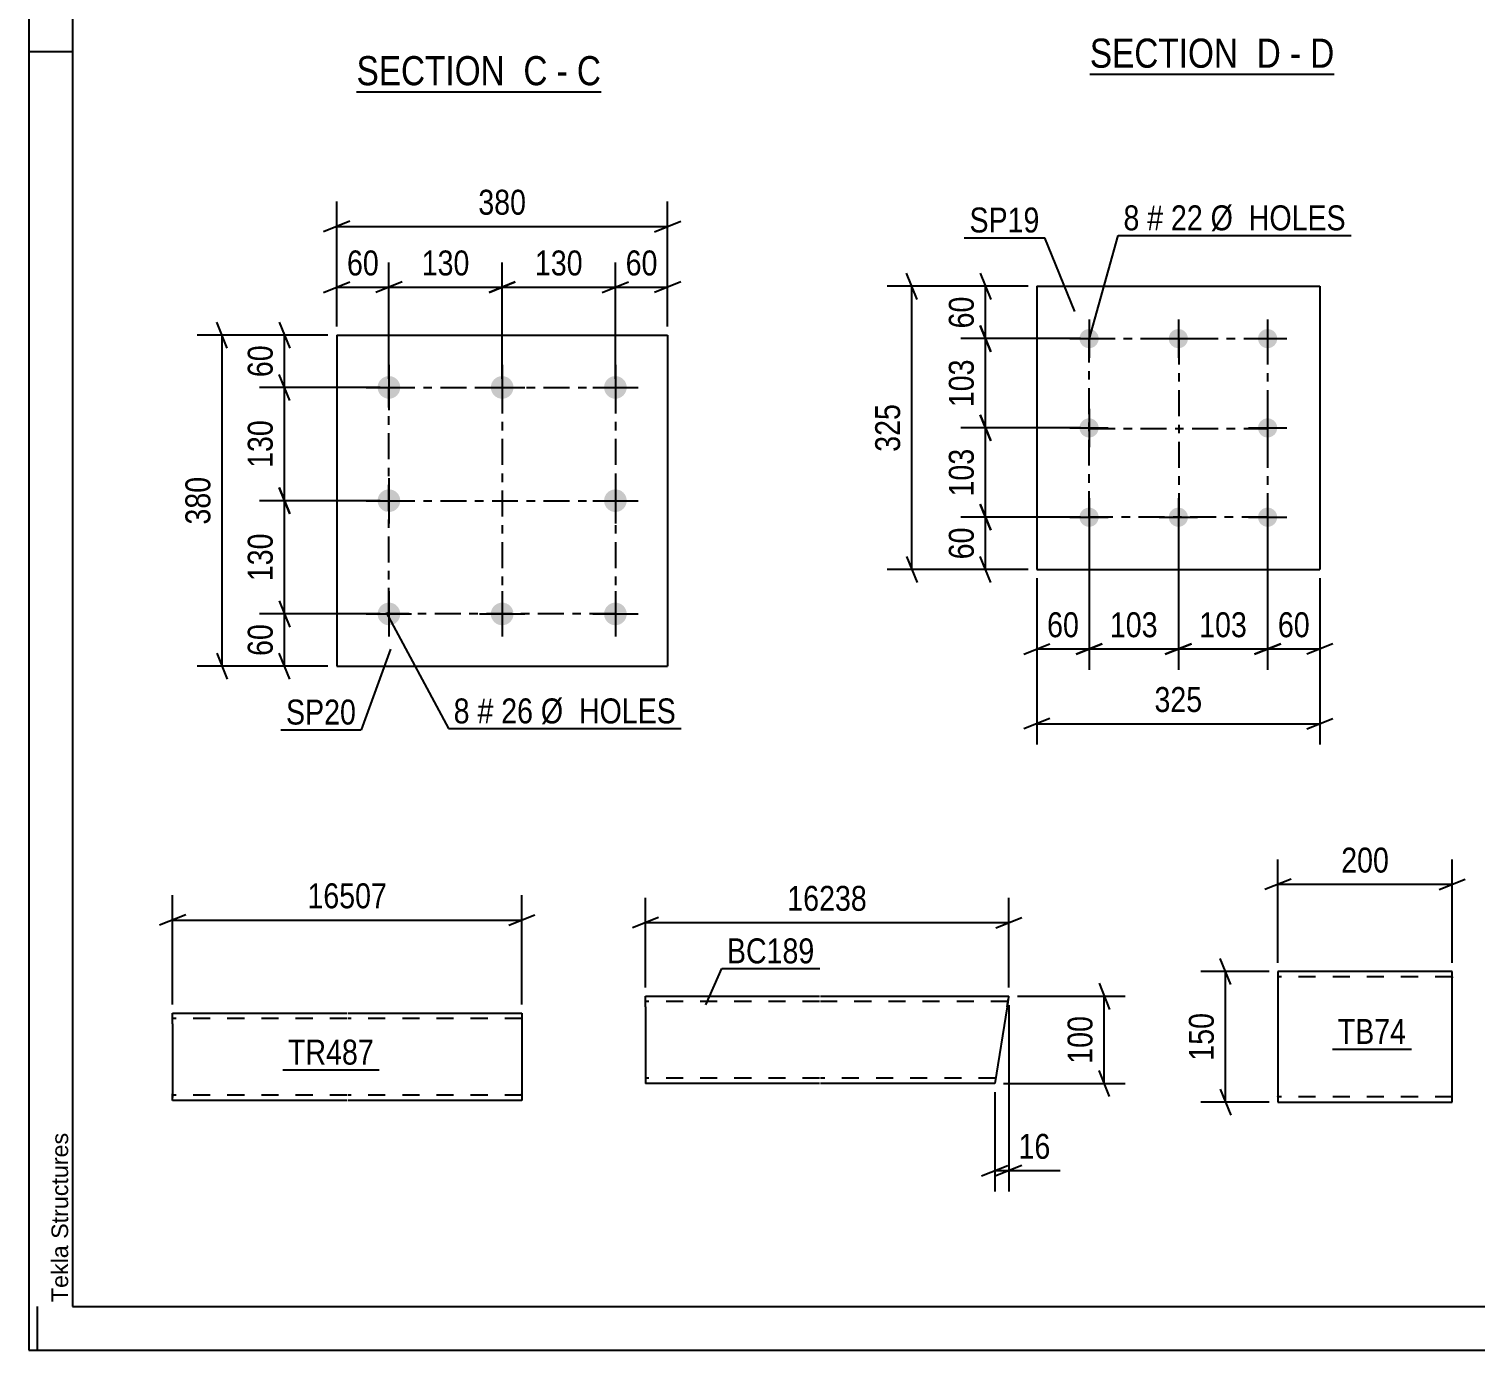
# Model space of a CAD drawing. Header units: millimetres. Extents: x 0 to 841, y 0 to 594.
# Drawn here: x 0 to 166.1, y 0 to 151.6 of the extents above; entities that cross this region are included whole.
import ezdxf

# ---------------------------------------------------------------- set-up
doc = ezdxf.new("R2010")
doc.units = ezdxf.units.MM
doc.linetypes.add('DXK_LINE_DOT2', pattern=[3.9198, 1.9599, -1.9599])
doc.linetypes.add('DXK_LINE_DOT3', pattern=[5.9187, 2.979, -0.9799, 0.9799, -0.9799])
doc.styles.add('Arial', font='ARIAL.TTF', dxfattribs={"height": 0.2})
doc.styles.add('Arial Narrow', font='ARIALN.TTF', dxfattribs={"height": 0.2})

# ---------------------------------------------------------------- blocks, each defined once
blk = doc.blocks.new('Unknown-318894806-1133')
at = {"color": 5, "linetype": 'Continuous'}
for p, q in [((0, 594), (0, 0)), ((5, 589), (5, 5)), ((5, 149), (0, 149)), ((1, 0), (1, 5)), ((5, 5), (836, 5)), ((0, 0), (841, 0))]:
    blk.add_line(p, q, dxfattribs=at)
at = {"color": 174, "linetype": 'Continuous', "style": 'Arial'}
blk.add_text('Tekla Structures', height=1.9102, rotation=90, dxfattribs=at).set_placement((4.5, 5.5))
blk = doc.blocks.new('Unknown-318894806-13 - 1370')
at = {"color": 6, "linetype": 'Continuous'}
blk.add_line((37.62, 144.41), (65.69, 144.41), dxfattribs=at)
at = {"color": 0, "linetype": 'Continuous'}
for points in [[(55.73, 145.16), (55.73, 148.66), (37.62, 148.66), (37.62, 145.16)], [(59.54, 145.16), (59.54, 148.66), (56.78, 148.66), (56.78, 145.16)], [(61.87, 145.16), (61.87, 148.66), (60.59, 148.66), (60.59, 145.16)], [(65.69, 145.16), (65.69, 148.66), (62.92, 148.66), (62.92, 145.16)]]:
    blk.add_wipeout(points, dxfattribs=at)
at = {"color": 7, "linetype": 'Continuous', "style": 'Arial Narrow'}
for s, p in [('SECTION ', (37.62, 145.16)), ('C', (56.78, 145.16)), ('C', (62.92, 145.16)), ('-', (60.59, 145.16))]:
    blk.add_text(s, height=3.34, dxfattribs=at).set_placement(p)
blk = doc.blocks.new('Unknown-318894806-14 - 6316')
at = {"color": 6, "linetype": 'Continuous'}
blk.add_line((121.82, 146.42), (149.89, 146.42), dxfattribs=at)
at = {"color": 0, "linetype": 'Continuous'}
for points in [[(139.93, 147.17), (139.93, 150.67), (121.82, 150.67), (121.82, 147.17)], [(143.75, 147.17), (143.75, 150.67), (140.98, 150.67), (140.98, 147.17)], [(146.07, 147.17), (146.07, 150.67), (144.8, 150.67), (144.8, 147.17)], [(149.89, 147.17), (149.89, 150.67), (147.12, 150.67), (147.12, 147.17)]]:
    blk.add_wipeout(points, dxfattribs=at)
at = {"color": 7, "linetype": 'Continuous', "style": 'Arial Narrow'}
for s, p in [('SECTION ', (121.82, 147.17)), ('D', (140.98, 147.17)), ('D', (147.12, 147.17)), ('-', (144.8, 147.17))]:
    blk.add_text(s, height=3.34, dxfattribs=at).set_placement(p)
blk = doc.blocks.new('Bolt-318894806-2015 - 1953')
at = {"linetype": 'Continuous'}
for points in [[(41.34, 111.78, -1), (41.34, 109.18, -1)], [(54.34, 111.78, -1), (54.34, 109.18, -1)], [(67.34, 111.78, -1), (67.34, 109.18, -1)], [(41.34, 98.78, -1), (41.34, 96.18, -1)], [(67.34, 98.78, -1), (67.34, 96.18, -1)], [(41.34, 85.78, -1), (41.34, 83.18, -1)], [(54.34, 85.78, -1), (54.34, 83.18, -1)], [(67.34, 85.78, -1), (67.34, 83.18, -1)]]:
    blk.add_hatch(color=1, dxfattribs=at).paths.add_polyline_path(points)
at = {"color": 1, "linetype": 'Continuous'}
for p, q in [((41.34, 113.08), (41.34, 107.88)), ((54.34, 113.08), (54.34, 107.88)), ((67.34, 113.08), (67.34, 107.88)), ((38.74, 110.48), (43.94, 110.48)), ((51.74, 110.48), (56.94, 110.48)), ((64.74, 110.48), (69.94, 110.48)), ((41.34, 100.08), (41.34, 94.88)), ((67.34, 100.08), (67.34, 94.88)), ((38.74, 97.48), (43.94, 97.48)), ((64.74, 97.48), (69.94, 97.48)), ((41.34, 87.08), (41.34, 81.88)), ((54.34, 87.08), (54.34, 81.88)), ((67.34, 87.08), (67.34, 81.88)), ((38.74, 84.48), (43.94, 84.48)), ((51.74, 84.48), (56.94, 84.48)), ((64.74, 84.48), (69.94, 84.48))]:
    blk.add_line(p, q, dxfattribs=at)
blk = doc.blocks.new('Part-318894806-2030 - 1953')
at = {"color": 2, "linetype": 'Continuous'}
for p, q in [((35.34, 116.48), (35.34, 78.48)), ((35.34, 116.48), (73.34, 116.48)), ((73.34, 116.48), (73.34, 78.48)), ((35.34, 78.48), (73.34, 78.48))]:
    blk.add_line(p, q, dxfattribs=at)
blk = doc.blocks.new('Part-318894806-11173 - 11172')
at = {"color": 2, "linetype": 'Continuous'}
for p, q in [((70.79, 39.4), (70.79, 40.6)), ((70.79, 40.6), (90.79, 40.6)), ((90.89, 40.6), (112.51, 40.6)), ((112.49, 40.51), (112.31, 39.4)), ((112.51, 40.6), (112.49, 40.51)), ((70.79, 39.4), (70.79, 30.6)), ((112.31, 39.4), (110.89, 30.6)), ((90.79, 30.6), (70.79, 30.6)), ((110.89, 30.6), (90.89, 30.6))]:
    blk.add_line(p, q, dxfattribs=at)
at = {"color": 7, "linetype": 'DXK_LINE_DOT2'}
for p, q in [((90.79, 40), (70.79, 40)), ((112.41, 40), (90.89, 40)), ((112.31, 39.4), (112.45, 40.25)), ((90.79, 31.2), (70.79, 31.2)), ((110.99, 31.2), (90.89, 31.2))]:
    blk.add_line(p, q, dxfattribs=at)
blk = doc.blocks.new('Part-318894806-2148 - 2133')
at = {"color": 2, "linetype": 'Continuous'}
for p, q in [((143.42, 43.45), (143.42, 28.54)), ((163.42, 43.45), (143.42, 43.45)), ((163.42, 29.65), (163.42, 43.45)), ((143.42, 28.54), (143.42, 28.45)), ((143.42, 28.45), (163.42, 28.45)), ((163.42, 28.45), (163.42, 29.65))]:
    blk.add_line(p, q, dxfattribs=at)
at = {"color": 7, "linetype": 'DXK_LINE_DOT2'}
for p, q in [((163.42, 42.85), (143.42, 42.85)), ((163.42, 42.85), (163.42, 42.81)), ((163.42, 42.81), (163.42, 42.85)), ((163.42, 42.71), (163.42, 42.81)), ((163.42, 42.81), (163.42, 42.71)), ((143.42, 29.05), (143.42, 29.1)), ((163.42, 29.05), (143.42, 29.05)), ((163.42, 29.1), (163.42, 29.42)), ((163.42, 29.05), (163.42, 29.1))]:
    blk.add_line(p, q, dxfattribs=at)
blk = doc.blocks.new('Part-318894806-2224 - 2218')
at = {"color": 2, "linetype": 'Continuous'}
for p, q in [((115.73, 122.08), (115.73, 89.58)), ((115.73, 122.08), (148.23, 122.08)), ((148.23, 122.08), (148.23, 89.58)), ((115.73, 89.58), (148.23, 89.58))]:
    blk.add_line(p, q, dxfattribs=at)
blk = doc.blocks.new('Bolt-318894806-2257 - 2218')
at = {"linetype": 'Continuous'}
for points in [[(121.73, 117.18, -1), (121.73, 114.98, -1)], [(131.98, 117.18, -1), (131.98, 114.98, -1)], [(142.23, 117.18, -1), (142.23, 114.98, -1)], [(121.73, 106.93, -1), (121.73, 104.73, -1)], [(142.23, 106.93, -1), (142.23, 104.73, -1)], [(121.73, 96.68, -1), (121.73, 94.48, -1)], [(131.98, 96.68, -1), (131.98, 94.48, -1)], [(142.23, 96.68, -1), (142.23, 94.48, -1)]]:
    blk.add_hatch(color=1, dxfattribs=at).paths.add_polyline_path(points)
at = {"color": 1, "linetype": 'Continuous'}
for p, q in [((121.73, 118.28), (121.73, 113.88)), ((131.98, 118.28), (131.98, 113.88)), ((142.23, 118.28), (142.23, 113.88)), ((119.53, 116.08), (123.93, 116.08)), ((129.78, 116.08), (134.18, 116.08)), ((140.03, 116.08), (144.43, 116.08)), ((121.73, 108.03), (121.73, 103.63)), ((142.23, 108.03), (142.23, 103.63)), ((119.53, 105.83), (123.93, 105.83)), ((140.03, 105.83), (144.43, 105.83)), ((121.73, 97.78), (121.73, 93.38)), ((131.98, 97.78), (131.98, 93.38)), ((142.23, 97.78), (142.23, 93.38)), ((119.53, 95.58), (123.93, 95.58)), ((129.78, 95.58), (134.18, 95.58)), ((140.03, 95.58), (144.43, 95.58))]:
    blk.add_line(p, q, dxfattribs=at)
blk = doc.blocks.new('Part-318894806-6060 - 6054')
at = {"color": 2, "linetype": 'Continuous'}
for p, q in [((16.5, 37.45), (16.5, 38.65)), ((16.5, 38.65), (36.5, 38.65)), ((36.6, 38.65), (56.6, 38.65)), ((56.6, 38.65), (56.6, 38.56)), ((56.6, 38.56), (56.6, 37.45)), ((16.5, 37.45), (16.5, 29.39)), ((56.6, 37.45), (56.6, 28.65)), ((16.5, 28.74), (16.5, 29.39)), ((16.5, 28.65), (16.5, 28.74)), ((36.5, 28.65), (16.5, 28.65)), ((56.6, 28.65), (36.6, 28.65))]:
    blk.add_line(p, q, dxfattribs=at)
at = {"color": 7, "linetype": 'DXK_LINE_DOT2'}
for p, q in [((56.6, 38.3), (56.6, 37.45)), ((36.5, 38.05), (16.5, 38.05)), ((56.6, 38.05), (36.6, 38.05)), ((16.5, 29.39), (16.5, 29)), ((16.5, 29.25), (16.5, 29.29)), ((36.5, 29.25), (16.5, 29.25)), ((56.6, 29.25), (36.6, 29.25)), ((56.6, 29.29), (56.6, 29.39)), ((56.6, 29.25), (56.6, 29.29)), ((56.6, 29.25), (56.6, 29.29))]:
    blk.add_line(p, q, dxfattribs=at)
blk = doc.blocks.new('Rectangle-318894806-2118 - 1953')
at = {"color": 1, "linetype": 'DXK_LINE_DOT3'}
blk.add_lwpolyline([(41.34, 110.48), (67.34, 110.48), (67.34, 84.48), (41.34, 84.48), (41.34, 110.48)], close=True, dxfattribs=at)
blk = doc.blocks.new('Rectangle-318894806-2344 - 2218')
at = {"color": 1, "linetype": 'DXK_LINE_DOT3'}
blk.add_lwpolyline([(121.73, 116.08), (142.23, 116.08), (142.23, 95.58), (121.73, 95.58), (121.73, 116.08)], close=True, dxfattribs=at)
blk = doc.blocks.new('Line-318894806-2111 - 1953')
at = {"color": 1, "linetype": 'DXK_LINE_DOT3'}
blk.add_line((54.34, 110.48), (54.34, 84.48), dxfattribs=at)
blk = doc.blocks.new('Line-318894806-2337 - 2218')
at = {"color": 1, "linetype": 'DXK_LINE_DOT3'}
blk.add_line((132.03, 116.08), (132.03, 95.58), dxfattribs=at)
blk = doc.blocks.new('Line-318894806-2103 - 1953')
at = {"color": 1, "linetype": 'DXK_LINE_DOT3'}
blk.add_line((41.34, 97.48), (67.34, 97.48), dxfattribs=at)
blk = doc.blocks.new('Line-318894806-2330 - 2218')
at = {"color": 1, "linetype": 'DXK_LINE_DOT3'}
blk.add_line((121.73, 105.78), (142.23, 105.78), dxfattribs=at)
blk = doc.blocks.new('StraightDimension-318894806-2083 - 1953')
at = {"color": 7, "linetype": 'Continuous'}
for p, q in [((28.74, 85.98), (29.94, 82.98)), ((40.34, 84.48), (26.49, 84.48)), ((29.34, 78.48), (29.34, 84.48)), ((29.94, 76.98), (28.74, 79.98)), ((34.34, 78.48), (26.49, 78.48))]:
    blk.add_line(p, q, dxfattribs=at)
at = {"color": 0}
blk.add_wipeout([(28.59, 83.91), (24.39, 83.91), (24.39, 79.06), (28.59, 79.06)], dxfattribs=at)
at = {"color": 3, "style": 'Arial Narrow'}
blk.add_text('60', height=2.863, rotation=90.0002, dxfattribs=at).set_placement((27.99, 79.66))
blk = doc.blocks.new('StraightDimension-318894806-2053 - 1953')
at = {"color": 7, "linetype": 'Continuous'}
for p, q in [((67.34, 111.48), (67.34, 124.83)), ((73.34, 117.48), (73.34, 124.83)), ((65.84, 121.38), (68.84, 122.58)), ((67.34, 121.98), (73.34, 121.98)), ((74.84, 122.58), (71.84, 121.38))]:
    blk.add_line(p, q, dxfattribs=at)
at = {"color": 0}
blk.add_wipeout([(72.77, 122.73), (72.77, 126.93), (67.92, 126.93), (67.92, 122.73)], dxfattribs=at)
at = {"color": 3, "style": 'Arial Narrow'}
blk.add_text('60', height=2.863, dxfattribs=at).set_placement((68.52, 123.33))
blk = doc.blocks.new('StraightDimension-318894806-2032 - 1953')
at = {"color": 7, "linetype": 'Continuous'}
for p, q in [((35.34, 117.48), (35.34, 131.8)), ((73.34, 117.48), (73.34, 131.8)), ((36.84, 129.55), (33.84, 128.35)), ((71.84, 128.35), (74.84, 129.55)), ((35.34, 128.95), (73.34, 128.95))]:
    blk.add_line(p, q, dxfattribs=at)
at = {"color": 0}
blk.add_wipeout([(57.69, 129.7), (57.69, 133.9), (51, 133.9), (51, 129.7)], dxfattribs=at)
at = {"color": 3, "style": 'Arial Narrow'}
blk.add_text('380', height=2.863, dxfattribs=at).set_placement((51.6, 130.3))
blk = doc.blocks.new('StraightDimension-318894806-2043 - 1953')
at = {"color": 7, "linetype": 'Continuous'}
for p, q in [((35.34, 117.48), (35.34, 124.83)), ((41.34, 111.48), (41.34, 124.83)), ((33.84, 121.38), (36.84, 122.58)), ((35.34, 121.98), (41.34, 121.98)), ((42.84, 122.58), (39.84, 121.38))]:
    blk.add_line(p, q, dxfattribs=at)
at = {"color": 0}
blk.add_wipeout([(40.77, 122.73), (40.77, 126.93), (35.92, 126.93), (35.92, 122.73)], dxfattribs=at)
at = {"color": 3, "style": 'Arial Narrow'}
blk.add_text('60', height=2.863, dxfattribs=at).set_placement((36.52, 123.33))
blk = doc.blocks.new('StraightDimension-318894806-2068 - 1953')
at = {"color": 7, "linetype": 'Continuous'}
for p, q in [((22.78, 114.98), (21.58, 117.98)), ((34.34, 116.48), (19.33, 116.48)), ((22.18, 78.48), (22.18, 116.48)), ((21.58, 79.98), (22.78, 76.98)), ((34.34, 78.48), (19.33, 78.48))]:
    blk.add_line(p, q, dxfattribs=at)
at = {"color": 0}
blk.add_wipeout([(21.43, 100.83), (17.23, 100.83), (17.23, 94.14), (21.43, 94.14)], dxfattribs=at)
at = {"color": 3, "style": 'Arial Narrow'}
blk.add_text('380', height=2.863, rotation=90.0002, dxfattribs=at).set_placement((20.83, 94.74))
blk = doc.blocks.new('StraightDimension-318894806-2093 - 1953')
at = {"color": 7, "linetype": 'Continuous'}
for p, q in [((28.74, 117.98), (29.94, 114.98)), ((34.34, 116.48), (26.49, 116.48)), ((29.34, 110.48), (29.34, 116.48)), ((29.94, 108.98), (28.74, 111.98)), ((40.34, 110.48), (26.49, 110.48))]:
    blk.add_line(p, q, dxfattribs=at)
at = {"color": 0}
blk.add_wipeout([(28.59, 115.91), (24.39, 115.91), (24.39, 111.06), (28.59, 111.06)], dxfattribs=at)
at = {"color": 3, "style": 'Arial Narrow'}
blk.add_text('60', height=2.863, rotation=90.0002, dxfattribs=at).set_placement((27.99, 111.66))
blk = doc.blocks.new('StraightDimension-318894806-9257 - 1953')
at = {"color": 7, "linetype": 'Continuous'}
for p, q in [((41.34, 111.48), (41.34, 124.83)), ((54.34, 111.48), (54.34, 124.83)), ((42.84, 122.58), (39.84, 121.38)), ((41.34, 121.98), (54.34, 121.98)), ((52.84, 121.38), (55.84, 122.58))]:
    blk.add_line(p, q, dxfattribs=at)
at = {"color": 0}
blk.add_wipeout([(51.19, 122.73), (51.19, 126.93), (44.5, 126.93), (44.5, 122.73)], dxfattribs=at)
at = {"color": 3, "style": 'Arial Narrow'}
blk.add_text('130', height=2.863, dxfattribs=at).set_placement((45.1, 123.33))
blk = doc.blocks.new('StraightDimension-318894806-9259 - 1953')
at = {"color": 7, "linetype": 'Continuous'}
for p, q in [((54.34, 111.48), (54.34, 124.83)), ((67.34, 111.48), (67.34, 124.83)), ((55.84, 122.58), (52.84, 121.38)), ((54.34, 121.98), (67.34, 121.98)), ((65.84, 121.38), (68.84, 122.58))]:
    blk.add_line(p, q, dxfattribs=at)
at = {"color": 0}
blk.add_wipeout([(64.19, 122.73), (64.19, 126.93), (57.5, 126.93), (57.5, 122.73)], dxfattribs=at)
at = {"color": 3, "style": 'Arial Narrow'}
blk.add_text('130', height=2.863, dxfattribs=at).set_placement((58.1, 123.33))
blk = doc.blocks.new('StraightDimension-318894806-9279 - 1953')
at = {"color": 7, "linetype": 'Continuous'}
for p, q in [((29.94, 95.98), (28.74, 98.98)), ((40.34, 97.48), (26.49, 97.48)), ((29.34, 84.48), (29.34, 97.48)), ((28.74, 85.98), (29.94, 82.98)), ((40.34, 84.48), (26.49, 84.48))]:
    blk.add_line(p, q, dxfattribs=at)
at = {"color": 0}
blk.add_wipeout([(28.59, 94.33), (24.39, 94.33), (24.39, 87.64), (28.59, 87.64)], dxfattribs=at)
at = {"color": 3, "style": 'Arial Narrow'}
blk.add_text('130', height=2.863, rotation=90.0002, dxfattribs=at).set_placement((27.99, 88.24))
blk = doc.blocks.new('StraightDimension-318894806-9281 - 1953')
at = {"color": 7, "linetype": 'Continuous'}
for p, q in [((29.94, 108.98), (28.74, 111.98)), ((40.34, 110.48), (26.49, 110.48)), ((29.34, 97.48), (29.34, 110.48)), ((28.74, 98.98), (29.94, 95.98)), ((40.34, 97.48), (26.49, 97.48))]:
    blk.add_line(p, q, dxfattribs=at)
at = {"color": 0}
blk.add_wipeout([(28.59, 107.33), (24.39, 107.33), (24.39, 100.64), (28.59, 100.64)], dxfattribs=at)
at = {"color": 3, "style": 'Arial Narrow'}
blk.add_text('130', height=2.863, rotation=90.0002, dxfattribs=at).set_placement((27.99, 101.24))
blk = doc.blocks.new('StraightDimension-318894806-11180 - 11172')
at = {"color": 7, "linetype": 'Continuous'}
for p, q in [((70.79, 41.6), (70.79, 51.91)), ((112.51, 41.6), (112.51, 51.91)), ((72.29, 49.66), (69.29, 48.46)), ((70.79, 49.06), (112.51, 49.06)), ((111.01, 48.46), (114.01, 49.66))]:
    blk.add_line(p, q, dxfattribs=at)
at = {"color": 0}
blk.add_wipeout([(96.82, 49.81), (96.82, 54.01), (86.48, 54.01), (86.48, 49.81)], dxfattribs=at)
at = {"color": 3, "style": 'Arial Narrow'}
blk.add_text('16238', height=2.863, dxfattribs=at).set_placement((87.08, 50.41))
blk = doc.blocks.new('StraightDimension-318894806-11201 - 11172')
at = {"color": 7, "linetype": 'Continuous'}
for p, q in [((122.87, 42.1), (124.07, 39.1)), ((113.51, 40.6), (125.87, 40.6)), ((123.47, 30.6), (123.47, 40.6)), ((124.07, 29.1), (122.87, 32.1)), ((111.89, 30.6), (125.87, 30.6))]:
    blk.add_line(p, q, dxfattribs=at)
at = {"color": 0}
blk.add_wipeout([(122.72, 38.94), (118.52, 38.94), (118.52, 32.26), (122.72, 32.26)], dxfattribs=at)
at = {"color": 3, "style": 'Arial Narrow'}
blk.add_text('100', height=2.863, rotation=90.0002, dxfattribs=at).set_placement((122.12, 32.86))
blk = doc.blocks.new('StraightDimension-318894806-11216 - 11172')
at = {"color": 7, "linetype": 'Continuous'}
for p, q in [((112.51, 39.6), (112.51, 18.2)), ((110.89, 29.6), (110.89, 18.2)), ((109.39, 20), (112.39, 21.2)), ((110.89, 20.6), (112.51, 20.6)), ((114.01, 21.2), (111.01, 20))]:
    blk.add_line(p, q, dxfattribs=at)
at = {"color": 0}
blk.add_wipeout([(117.89, 21.35), (117.89, 25.55), (113.03, 25.55), (113.03, 21.35)], dxfattribs=at)
at = {"color": 7, "linetype": 'Continuous'}
blk.add_line((112.51, 20.6), (118.41, 20.6), dxfattribs=at)
blk.add_line((112.51, 20.6), (118.41, 20.6), dxfattribs=at)
at = {"color": 3, "style": 'Arial Narrow'}
blk.add_text('16', height=2.863, dxfattribs=at).set_placement((113.63, 21.95))
blk = doc.blocks.new('StraightDimension-318894806-2150 - 2133')
at = {"color": 7, "linetype": 'Continuous'}
for p, q in [((138, 41.95), (136.8, 44.95)), ((142.42, 43.45), (134.55, 43.45)), ((137.4, 28.45), (137.4, 43.45)), ((136.8, 29.95), (138, 26.95)), ((142.42, 28.45), (134.55, 28.45))]:
    blk.add_line(p, q, dxfattribs=at)
at = {"color": 0}
blk.add_wipeout([(136.65, 39.3), (132.45, 39.3), (132.45, 32.61), (136.65, 32.61)], dxfattribs=at)
at = {"color": 3, "style": 'Arial Narrow'}
blk.add_text('150', height=2.863, rotation=90.0002, dxfattribs=at).set_placement((136.05, 33.21))
blk = doc.blocks.new('StraightDimension-318894806-2161 - 2133')
at = {"color": 7, "linetype": 'Continuous'}
for p, q in [((143.42, 44.45), (143.42, 56.3)), ((163.42, 44.45), (163.42, 56.3)), ((144.92, 54.05), (141.92, 52.85)), ((143.42, 53.45), (163.42, 53.45)), ((161.92, 52.85), (164.92, 54.05))]:
    blk.add_line(p, q, dxfattribs=at)
at = {"color": 0}
blk.add_wipeout([(156.76, 54.2), (156.76, 58.4), (150.08, 58.4), (150.08, 54.2)], dxfattribs=at)
at = {"color": 3, "style": 'Arial Narrow'}
blk.add_text('200', height=2.863, dxfattribs=at).set_placement((150.68, 54.8))
blk = doc.blocks.new('StraightDimension-318894806-2284 - 2218')
at = {"color": 7, "linetype": 'Continuous'}
for p, q in [((115.73, 88.58), (115.73, 69.48)), ((148.23, 88.58), (148.23, 69.48)), ((117.23, 72.48), (114.23, 71.28)), ((115.73, 71.88), (148.23, 71.88)), ((146.73, 71.28), (149.73, 72.48))]:
    blk.add_line(p, q, dxfattribs=at)
at = {"color": 0}
blk.add_wipeout([(135.33, 72.63), (135.33, 76.83), (128.64, 76.83), (128.64, 72.63)], dxfattribs=at)
at = {"color": 3, "style": 'Arial Narrow'}
blk.add_text('325', height=2.863, dxfattribs=at).set_placement((129.24, 73.23))
blk = doc.blocks.new('StraightDimension-318894806-9349 - 2218')
at = {"color": 7, "linetype": 'Continuous'}
for p, q in [((121.73, 94.58), (121.73, 78.06)), ((131.98, 94.58), (131.98, 78.06)), ((120.23, 79.86), (123.23, 81.06)), ((121.73, 80.46), (131.98, 80.46)), ((133.48, 81.06), (130.48, 79.86))]:
    blk.add_line(p, q, dxfattribs=at)
at = {"color": 0}
blk.add_wipeout([(130.2, 81.21), (130.2, 85.41), (123.52, 85.41), (123.52, 81.21)], dxfattribs=at)
at = {"color": 3, "style": 'Arial Narrow'}
blk.add_text('103', height=2.863, dxfattribs=at).set_placement((124.12, 81.81))
blk = doc.blocks.new('StraightDimension-318894806-2273 - 2218')
at = {"color": 7, "linetype": 'Continuous'}
for p, q in [((109.24, 123.58), (110.44, 120.58)), ((114.73, 122.08), (106.99, 122.08)), ((109.84, 116.08), (109.84, 122.08)), ((110.44, 114.58), (109.24, 117.58)), ((120.73, 116.08), (106.99, 116.08))]:
    blk.add_line(p, q, dxfattribs=at)
at = {"color": 0}
blk.add_wipeout([(109.09, 121.51), (104.89, 121.51), (104.89, 116.65), (109.09, 116.65)], dxfattribs=at)
at = {"color": 3, "style": 'Arial Narrow'}
blk.add_text('60', height=2.863, rotation=90.0002, dxfattribs=at).set_placement((108.49, 117.25))
blk = doc.blocks.new('StraightDimension-318894806-2263 - 2218')
at = {"color": 7, "linetype": 'Continuous'}
for p, q in [((109.24, 97.08), (110.44, 94.08)), ((120.73, 95.58), (106.99, 95.58)), ((109.84, 89.58), (109.84, 95.58)), ((110.44, 88.08), (109.24, 91.08)), ((114.73, 89.58), (106.99, 89.58))]:
    blk.add_line(p, q, dxfattribs=at)
at = {"color": 0}
blk.add_wipeout([(109.09, 95.01), (104.89, 95.01), (104.89, 90.15), (109.09, 90.15)], dxfattribs=at)
at = {"color": 3, "style": 'Arial Narrow'}
blk.add_text('60', height=2.863, rotation=90.0002, dxfattribs=at).set_placement((108.49, 90.75))
blk = doc.blocks.new('StraightDimension-318894806-2299 - 2218')
at = {"color": 7, "linetype": 'Continuous'}
for p, q in [((142.23, 94.58), (142.23, 78.06)), ((148.23, 88.58), (148.23, 78.06)), ((140.73, 79.86), (143.73, 81.06)), ((142.23, 80.46), (148.23, 80.46)), ((149.73, 81.06), (146.73, 79.86))]:
    blk.add_line(p, q, dxfattribs=at)
at = {"color": 0}
blk.add_wipeout([(147.66, 81.21), (147.66, 85.41), (142.81, 85.41), (142.81, 81.21)], dxfattribs=at)
at = {"color": 3, "style": 'Arial Narrow'}
blk.add_text('60', height=2.863, dxfattribs=at).set_placement((143.41, 81.81))
blk = doc.blocks.new('StraightDimension-318894806-2309 - 2218')
at = {"color": 7, "linetype": 'Continuous'}
for p, q in [((121.73, 94.58), (121.73, 78.06)), ((115.73, 88.58), (115.73, 78.06)), ((114.23, 79.86), (117.23, 81.06)), ((115.73, 80.46), (121.73, 80.46)), ((123.23, 81.06), (120.23, 79.86))]:
    blk.add_line(p, q, dxfattribs=at)
at = {"color": 0}
blk.add_wipeout([(121.16, 81.21), (121.16, 85.41), (116.31, 85.41), (116.31, 81.21)], dxfattribs=at)
at = {"color": 3, "style": 'Arial Narrow'}
blk.add_text('60', height=2.863, dxfattribs=at).set_placement((116.91, 81.81))
blk = doc.blocks.new('StraightDimension-318894806-2320 - 2218')
at = {"color": 7, "linetype": 'Continuous'}
for p, q in [((101.98, 120.58), (100.78, 123.58)), ((114.73, 122.08), (98.53, 122.08)), ((101.38, 89.58), (101.38, 122.08)), ((100.78, 91.08), (101.98, 88.08)), ((114.73, 89.58), (98.53, 89.58))]:
    blk.add_line(p, q, dxfattribs=at)
at = {"color": 0}
blk.add_wipeout([(100.63, 109.17), (96.43, 109.17), (96.43, 102.49), (100.63, 102.49)], dxfattribs=at)
at = {"color": 3, "style": 'Arial Narrow'}
blk.add_text('325', height=2.863, rotation=90.0002, dxfattribs=at).set_placement((100.03, 103.09))
blk = doc.blocks.new('StraightDimension-318894806-9327 - 2218')
at = {"color": 7, "linetype": 'Continuous'}
for p, q in [((109.24, 107.33), (110.44, 104.33)), ((120.73, 105.83), (106.99, 105.83)), ((109.84, 95.58), (109.84, 105.83)), ((110.44, 94.08), (109.24, 97.08)), ((120.73, 95.58), (106.99, 95.58))]:
    blk.add_line(p, q, dxfattribs=at)
at = {"color": 0}
blk.add_wipeout([(109.09, 104.05), (104.89, 104.05), (104.89, 97.36), (109.09, 97.36)], dxfattribs=at)
at = {"color": 3, "style": 'Arial Narrow'}
blk.add_text('103', height=2.863, rotation=90.0002, dxfattribs=at).set_placement((108.49, 97.96))
blk = doc.blocks.new('StraightDimension-318894806-9329 - 2218')
at = {"color": 7, "linetype": 'Continuous'}
for p, q in [((109.24, 117.58), (110.44, 114.58)), ((120.73, 116.08), (106.99, 116.08)), ((109.84, 105.83), (109.84, 116.08)), ((110.44, 104.33), (109.24, 107.33)), ((120.73, 105.83), (106.99, 105.83))]:
    blk.add_line(p, q, dxfattribs=at)
at = {"color": 0}
blk.add_wipeout([(109.09, 114.3), (104.89, 114.3), (104.89, 107.61), (109.09, 107.61)], dxfattribs=at)
at = {"color": 3, "style": 'Arial Narrow'}
blk.add_text('103', height=2.863, rotation=90.0002, dxfattribs=at).set_placement((108.49, 108.21))
blk = doc.blocks.new('StraightDimension-318894806-9351 - 2218')
at = {"color": 7, "linetype": 'Continuous'}
for p, q in [((131.98, 94.58), (131.98, 78.06)), ((142.23, 94.58), (142.23, 78.06)), ((130.48, 79.86), (133.48, 81.06)), ((131.98, 80.46), (142.23, 80.46)), ((143.73, 81.06), (140.73, 79.86))]:
    blk.add_line(p, q, dxfattribs=at)
at = {"color": 0}
blk.add_wipeout([(140.45, 81.21), (140.45, 85.41), (133.77, 85.41), (133.77, 81.21)], dxfattribs=at)
at = {"color": 3, "style": 'Arial Narrow'}
blk.add_text('103', height=2.863, dxfattribs=at).set_placement((134.37, 81.81))
blk = doc.blocks.new('StraightDimension-318894806-6063 - 6054')
at = {"color": 7, "linetype": 'Continuous'}
for p, q in [((16.5, 39.65), (16.5, 52.2)), ((56.6, 39.65), (56.6, 52.2)), ((18, 49.95), (15, 48.75)), ((55.1, 48.75), (58.1, 49.95)), ((16.5, 49.35), (56.6, 49.35))]:
    blk.add_line(p, q, dxfattribs=at)
at = {"color": 0}
blk.add_wipeout([(41.72, 50.1), (41.72, 54.3), (31.38, 54.3), (31.38, 50.1)], dxfattribs=at)
at = {"color": 3, "style": 'Arial Narrow'}
blk.add_text('16507', height=2.863, dxfattribs=at).set_placement((31.98, 50.7))
blk = doc.blocks.new('Mark-318894806-2011 - 1953')
at = {"color": 0}
for points in [[(50.6, 71.92), (50.6, 74.92), (48.77, 74.92), (48.77, 71.92)], [(53.33, 71.92), (53.33, 74.92), (51.5, 74.92), (51.5, 71.92)], [(57.88, 71.92), (57.88, 74.92), (54.23, 74.92), (54.23, 71.92)], [(74.31, 71.92), (74.31, 74.92), (58.78, 74.92), (58.78, 71.92)]]:
    blk.add_wipeout(points, dxfattribs=at)
for points in [[(50.6, 71.92), (50.6, 74.92), (48.77, 74.92), (48.77, 71.92)], [(53.33, 71.92), (53.33, 74.92), (51.5, 74.92), (51.5, 71.92)], [(57.88, 71.92), (57.88, 74.92), (54.23, 74.92), (54.23, 71.92)], [(74.31, 71.92), (74.31, 74.92), (58.78, 74.92), (58.78, 71.92)]]:
    blk.add_wipeout(points, dxfattribs=at)
at = {"color": 7, "linetype": 'Continuous'}
for p, q in [((41.02, 84.64), (48.17, 71.32)), ((48.17, 71.32), (74.91, 71.32))]:
    blk.add_line(p, q, dxfattribs=at)
at = {"color": 3, "style": 'Arial Narrow'}
for s, height, p in [('8', 2.86, (48.77, 71.92)), ('#', 2.86, (51.5, 71.92)), ('26', 2.863, (54.23, 71.92)), ('Ø  HOLES', 2.863, (58.78, 71.92))]:
    blk.add_text(s, height=height, dxfattribs=at).set_placement(p)
blk = doc.blocks.new('Mark-318894806-2026 - 1953')
at = {"color": 0}
blk.add_wipeout([(37.55, 71.79), (37.55, 74.79), (29.52, 74.79), (29.52, 71.79)], dxfattribs=at)
blk.add_wipeout([(37.55, 71.79), (37.55, 74.79), (29.52, 74.79), (29.52, 71.79)], dxfattribs=at)
at = {"color": 30, "linetype": 'Continuous'}
for p in [(41.51, 80.45), (28.92, 71.19)]:
    blk.add_line(p, (38.15, 71.19), dxfattribs=at)
at = {"color": 3, "style": 'Arial Narrow'}
blk.add_text('SP20', height=2.863, dxfattribs=at).set_placement((29.52, 71.79))
blk = doc.blocks.new('Mark-318894806-11190 - 11172')
at = {"color": 0}
blk.add_wipeout([(90.2, 44.38), (90.2, 47.38), (80.15, 47.38), (80.15, 44.38)], dxfattribs=at)
blk.add_wipeout([(90.2, 44.38), (90.2, 47.38), (80.15, 47.38), (80.15, 44.38)], dxfattribs=at)
at = {"color": 30, "linetype": 'Continuous'}
for p, q in [((77.71, 39.61), (79.55, 43.78)), ((79.55, 43.78), (90.8, 43.78))]:
    blk.add_line(p, q, dxfattribs=at)
at = {"color": 3, "style": 'Arial Narrow'}
blk.add_text('BC189', height=2.863, dxfattribs=at).set_placement((80.15, 44.38))
blk = doc.blocks.new('Mark-318894806-2146 - 2133')
at = {"color": 0}
blk.add_wipeout([(158.14, 35.13), (158.14, 38.13), (150.28, 38.13), (150.28, 35.13)], dxfattribs=at)
blk.add_wipeout([(158.14, 35.13), (158.14, 38.13), (150.28, 38.13), (150.28, 35.13)], dxfattribs=at)
at = {"color": 30, "linetype": 'Continuous'}
blk.add_line((149.68, 34.53), (158.74, 34.53), dxfattribs=at)
at = {"color": 3, "style": 'Arial Narrow'}
blk.add_text('TB74', height=2.863, dxfattribs=at).set_placement((150.28, 35.13))
blk = doc.blocks.new('Mark-318894806-2220 - 2218')
at = {"color": 0}
blk.add_wipeout([(116.04, 128.26), (116.04, 131.26), (108, 131.26), (108, 128.26)], dxfattribs=at)
blk.add_wipeout([(116.04, 128.26), (116.04, 131.26), (108, 131.26), (108, 128.26)], dxfattribs=at)
at = {"color": 30, "linetype": 'Continuous'}
for p in [(107.4, 127.66), (120.08, 119.19)]:
    blk.add_line(p, (116.64, 127.66), dxfattribs=at)
at = {"color": 3, "style": 'Arial Narrow'}
blk.add_text('SP19', height=2.863, dxfattribs=at).set_placement((108, 128.26))
blk = doc.blocks.new('Mark-318894806-2253 - 2218')
at = {"color": 0}
for points in [[(127.5, 128.51), (127.5, 131.51), (125.68, 131.51), (125.68, 128.51)], [(130.23, 128.51), (130.23, 131.51), (128.4, 131.51), (128.4, 128.51)], [(134.79, 128.51), (134.79, 131.51), (131.13, 131.51), (131.13, 128.51)], [(151.22, 128.51), (151.22, 131.51), (135.69, 131.51), (135.69, 128.51)]]:
    blk.add_wipeout(points, dxfattribs=at)
for points in [[(127.5, 128.51), (127.5, 131.51), (125.68, 131.51), (125.68, 128.51)], [(130.23, 128.51), (130.23, 131.51), (128.4, 131.51), (128.4, 128.51)], [(134.79, 128.51), (134.79, 131.51), (131.13, 131.51), (131.13, 128.51)], [(151.22, 128.51), (151.22, 131.51), (135.69, 131.51), (135.69, 128.51)]]:
    blk.add_wipeout(points, dxfattribs=at)
at = {"color": 7, "linetype": 'Continuous'}
for p, q in [((121.75, 115.99), (125.08, 127.91)), ((125.08, 127.91), (151.82, 127.91))]:
    blk.add_line(p, q, dxfattribs=at)
at = {"color": 3, "style": 'Arial Narrow'}
for s, height, p in [('8', 2.86, (125.68, 128.51)), ('#', 2.86, (128.4, 128.51)), ('22', 2.863, (131.13, 128.51)), ('Ø  HOLES', 2.863, (135.69, 128.51))]:
    blk.add_text(s, height=height, dxfattribs=at).set_placement(p)
blk = doc.blocks.new('Mark-318894806-6058 - 6054')
at = {"color": 0}
blk.add_wipeout([(39.62, 32.76), (39.62, 35.76), (29.75, 35.76), (29.75, 32.76)], dxfattribs=at)
blk.add_wipeout([(39.62, 32.76), (39.62, 35.76), (29.75, 35.76), (29.75, 32.76)], dxfattribs=at)
at = {"color": 30, "linetype": 'Continuous'}
blk.add_line((29.15, 32.16), (40.22, 32.16), dxfattribs=at)
at = {"color": 3, "style": 'Arial Narrow'}
blk.add_text('TR487', height=2.863, dxfattribs=at).set_placement((29.75, 32.76))

msp = doc.modelspace()

# ---------------------------------------------------------------- block references
for name in ['Unknown-318894806-1133', 'Part-318894806-2224 - 2218', 'Bolt-318894806-2257 - 2218', 'Part-318894806-2030 - 1953', 'Rectangle-318894806-2344 - 2218', 'Line-318894806-2337 - 2218', 'Bolt-318894806-2015 - 1953', 'Rectangle-318894806-2118 - 1953', 'Line-318894806-2111 - 1953', 'Line-318894806-2330 - 2218', 'Line-318894806-2103 - 1953', 'Part-318894806-2148 - 2133', 'Part-318894806-11173 - 11172', 'Part-318894806-6060 - 6054']:
    msp.add_blockref(name, (0, 0))

# ---------------------------------------------------------------- next in the draw order: block references
for name in ['Unknown-318894806-14 - 6316', 'Unknown-318894806-13 - 1370', 'Mark-318894806-2253 - 2218', 'StraightDimension-318894806-2053 - 1953', 'StraightDimension-318894806-2273 - 2218', 'StraightDimension-318894806-2284 - 2218', 'StraightDimension-318894806-2083 - 1953', 'StraightDimension-318894806-6063 - 6054', 'StraightDimension-318894806-11180 - 11172', 'StraightDimension-318894806-2150 - 2133', 'Mark-318894806-2146 - 2133', 'Mark-318894806-6058 - 6054']:
    msp.add_blockref(name, (0, 0))

# ---------------------------------------------------------------- next in the draw order: block references
for name in ['StraightDimension-318894806-2032 - 1953', 'StraightDimension-318894806-9349 - 2218', 'StraightDimension-318894806-2299 - 2218', 'StraightDimension-318894806-2161 - 2133', 'Mark-318894806-11190 - 11172', 'StraightDimension-318894806-11201 - 11172']:
    msp.add_blockref(name, (0, 0))

# ---------------------------------------------------------------- next in the draw order: block references
for name in ['StraightDimension-318894806-2043 - 1953', 'StraightDimension-318894806-2263 - 2218', 'StraightDimension-318894806-9351 - 2218', 'StraightDimension-318894806-11216 - 11172']:
    msp.add_blockref(name, (0, 0))

# ---------------------------------------------------------------- next in the draw order: block references
for name in ['StraightDimension-318894806-2068 - 1953', 'StraightDimension-318894806-2309 - 2218']:
    msp.add_blockref(name, (0, 0))

# ---------------------------------------------------------------- next in the draw order: block references
for name in ['StraightDimension-318894806-2320 - 2218', 'StraightDimension-318894806-2093 - 1953', 'StraightDimension-318894806-9279 - 1953']:
    msp.add_blockref(name, (0, 0))

# ---------------------------------------------------------------- next in the draw order: block references
for name in ['Mark-318894806-2220 - 2218', 'StraightDimension-318894806-9257 - 1953', 'StraightDimension-318894806-9327 - 2218', 'Mark-318894806-2011 - 1953']:
    msp.add_blockref(name, (0, 0))

# ---------------------------------------------------------------- next in the draw order: block references
for name in ['StraightDimension-318894806-9259 - 1953', 'StraightDimension-318894806-9329 - 2218', 'StraightDimension-318894806-9281 - 1953', 'Mark-318894806-2026 - 1953']:
    msp.add_blockref(name, (0, 0))

doc.saveas('drawing.dxf')
